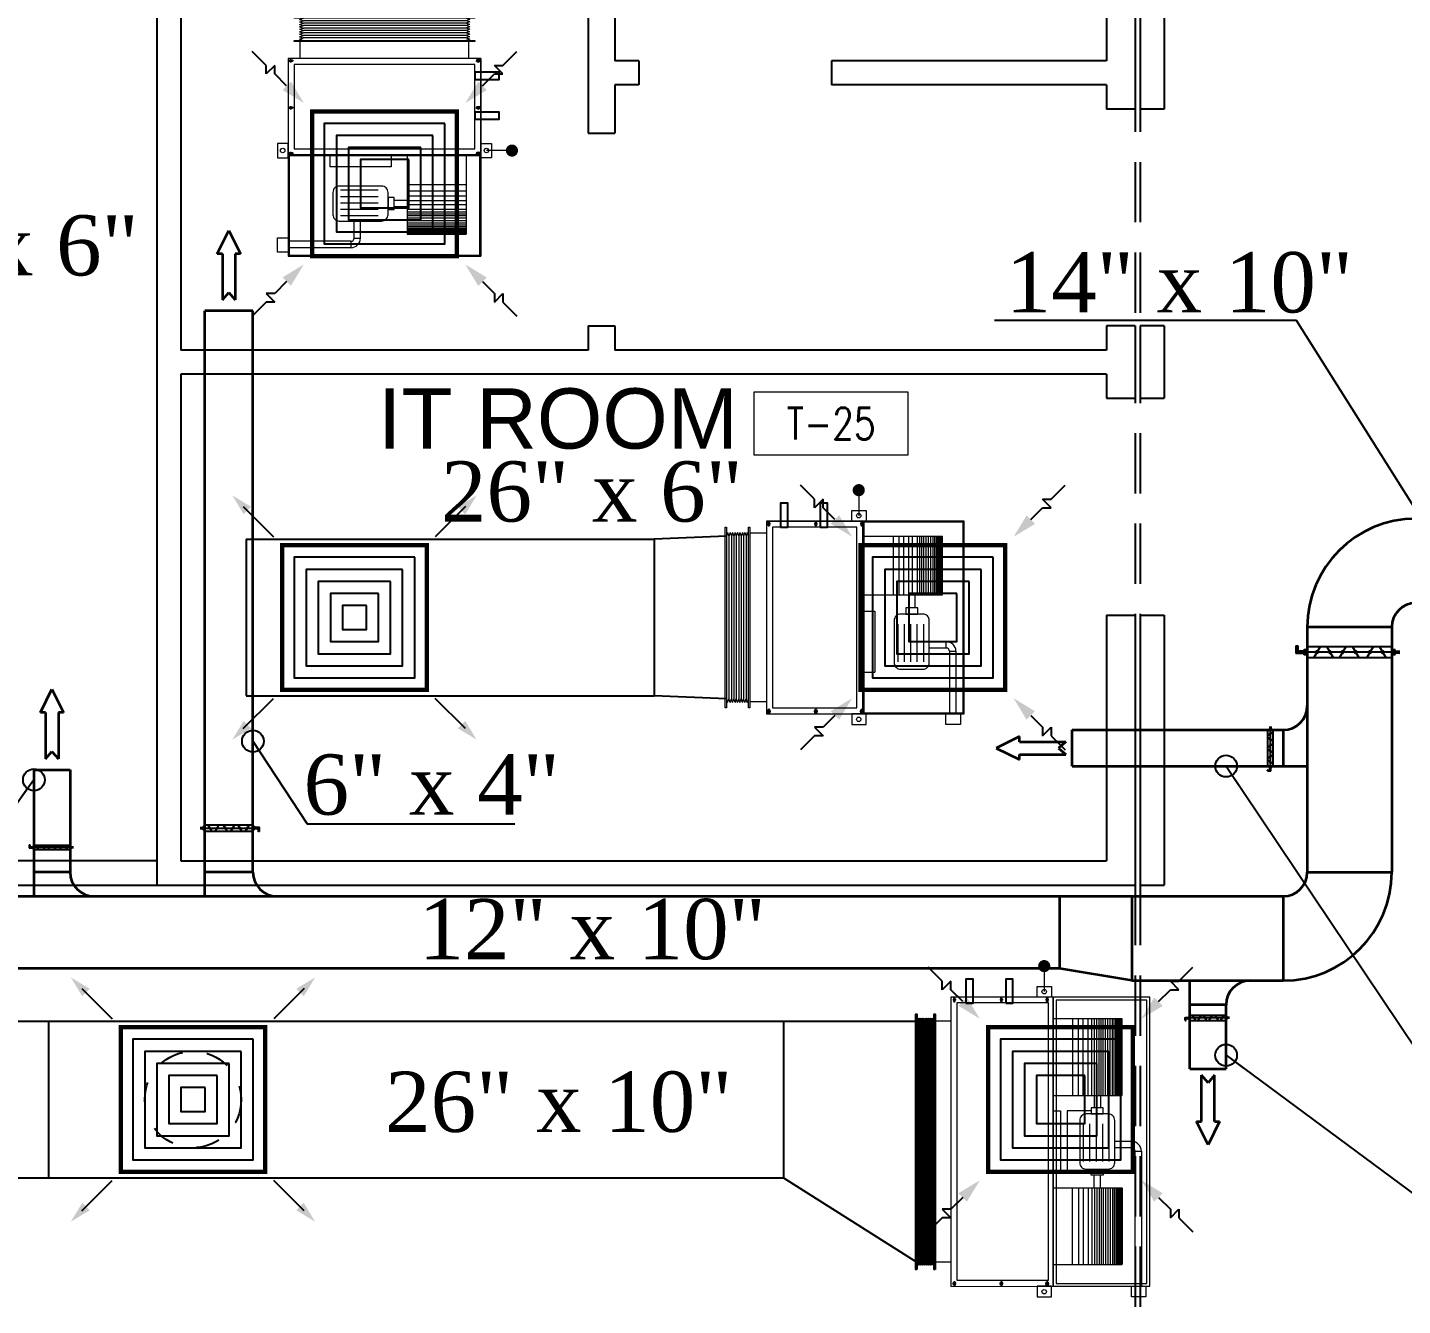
# Model space of a CAD drawing. Extents: x -432 to -365, y -145 to 173.
# Drawn here: x -387.3 to -381.6, y -5.99 to -0.69 of the extents above; entities that cross this region are included whole.
import ezdxf
from ezdxf.enums import TextEntityAlignment as Align

# ---------------------------------------------------------------- set-up
doc = ezdxf.new("R2010")
doc.units = 0
doc.header["$MEASUREMENT"] = 0
for name, pattern in [('DASHDOT', [1, 0.5, -0.25, 0, -0.25]), ('HIDDEN', [0.375, 0.25, -0.125]), ('HIDDEN-Z', [3, 2, -1])]:
    doc.linetypes.add(name, pattern=pattern)
for name, color, linetype in [('01_AC-EQUIP', 206, 'Continuous'), ('03_AC-S.DUCT', 5, 'Continuous'), ('12-AC-FL.CONN.', 2, 'Continuous'), ('A.C.VOLUM DAMPER', 2, 'Continuous'), ('COLHATCH', 5, 'Continuous'), ('FASEL', 253, 'Continuous'), ('M-CH-WP-R', 40, 'HIDDEN-Z'), ('M-CH-WP-S', 142, 'Continuous'), ('M-DIFUSER', 195, 'Continuous'), ('M-DUCT-RA', 30, 'Continuous'), ('M-DUCT-SA', 5, 'Continuous'), ('M-EQBMNT', 21, 'Continuous'), ('WALL', 4, 'Continuous'), ('WIN', 5, 'Continuous'), ('ZONE TEXT', 73, 'Continuous')]:
    doc.layers.add(name, color=color, linetype=linetype)
for name, color, linetype, lineweight in [('04-AC_F.A.DUCT', 4, 'Continuous', 35), ('A-SYMB-RMNU', 4, 'Continuous', 9), ('AC-TEXT', 15, 'Continuous', 30)]:
    doc.layers.add(name, color=color, linetype=linetype, lineweight=lineweight)
doc.styles.add('AC', font='romans.shx', dxfattribs={"height": 0.2})
doc.styles.add('ARABY', font='sosa.shx')
doc.styles.add('ROMANS-TITLE', font='ROMANS.shx', dxfattribs={"width": 0.8})
doc.dimstyles.new('IHAB', dxfattribs={"dimscale": 0, "dimtxt": 0.15, "dimasz": 0.09, "dimexe": 0.18, "dimexo": 0.0625, "dimgap": 0, "dimtad": 0, "dimtih": 1, "dimtoh": 1, "dimzin": 0, "dimdsep": 46, "dimtxsty": 'ARABY', "dimcen": 0.03, "dimse1": 1, "dimse2": 1, "dimclrd": 36, "dimclrt": 42, "dimadec": 0, "dimazin": 0, "dimtfac": 1, "dimtmove": 1, "dimatfit": 3, "dimldrblk": 'ORIGIN', "dimfxl": 1, "dimtolj": 1, "dimtzin": 0, "dimarcsym": 0})

# ---------------------------------------------------------------- blocks, each defined once
blk = doc.blocks.new('*U254')
at = {"layer": 'M-DIFUSER', "ltscale": 5, "const_width": 18}
blk.add_lwpolyline([(-300, 300), (300, 300), (300, -300), (-300, -300)], close=True, dxfattribs=at)
at = {"layer": 'M-DIFUSER', "color": 21}
for points in [[(250, 250), (-250, 250), (-250, -250), (250, -250)], [(200, 200), (-200, 200), (-200, -200), (200, -200)], [(150, 150), (-150, 150), (-150, -150), (150, -150)], [(100, 100), (-100, 100), (-100, -100), (100, -100)]]:
    blk.add_lwpolyline(points, close=True, dxfattribs=at)
at = {"layer": 'M-DUCT-RA', "color": 30}
for p, q in [((-491, 491), (-548.9, 548.9)), ((491, 491), (548.9, 548.9)), ((-491, 455.4), (-491, 491)), ((-455.4, 491), (-491, 455.4)), ((-455.4, 455.4), (-455.4, 491)), ((455.4, 491), (491, 491)), ((491, 455.4), (455.4, 491)), ((-406.3, 406.3), (-455.4, 455.4)), ((406.3, 406.3), (455.4, 455.4)), ((455.4, 455.4), (491, 455.4)), ((-491, -455.4), (-455.4, -491)), ((-455.4, -455.4), (-491, -455.4)), ((-406.3, -406.3), (-455.4, -455.4)), ((406.3, -406.3), (455.4, -455.4)), ((455.4, -491), (491, -455.4)), ((455.4, -455.4), (455.4, -491)), ((491, -455.4), (491, -491)), ((-491, -491), (-548.9, -548.9)), ((-455.4, -491), (-491, -491)), ((491, -491), (548.9, -548.9))]:
    blk.add_line(p, q, dxfattribs=at)
for points in [[(-388.6, 424), (-423.7, 388.9), (-335, 335)], [(424, 388.6), (388.9, 423.7), (335, 335)], [(-424, -388.6), (-388.9, -423.7), (-335, -335)], [(388.6, -424), (423.7, -388.9), (335, -335)]]:
    blk.add_solid(points, dxfattribs=at)
blk = doc.blocks.new('*U251')
at = {"layer": 'M-DIFUSER', "ltscale": 5, "const_width": 18}
blk.add_lwpolyline([(-300, 300), (300, 300), (300, -300), (-300, -300)], close=True, dxfattribs=at)
at = {"layer": 'M-DIFUSER', "color": 21}
for points in [[(250, 250), (-250, 250), (-250, -250), (250, -250)], [(200, 200), (-200, 200), (-200, -200), (200, -200)], [(150, 150), (-150, 150), (-150, -150), (150, -150)], [(100, 100), (-100, 100), (-100, -100), (100, -100)], [(50, 50), (-50, 50), (-50, -50), (50, -50)]]:
    blk.add_lwpolyline(points, close=True, dxfattribs=at)
at = {"layer": 'M-DUCT-SA', "color": 5, "extrusion": (-5.07059e-20, -1.19855e-17, -1)}
blk.add_line((-461.1, 461.1), (-335.4, 335.4), dxfattribs=at)
at = {"layer": 'M-DUCT-SA', "color": 5, "extrusion": (-1.19855e-17, 5.07059e-20, -1)}
blk.add_line((461.1, 461.1), (335.4, 335.4), dxfattribs=at)
at = {"layer": 'M-DUCT-SA', "color": 5, "extrusion": (1.19855e-17, -5.07059e-20, -1)}
blk.add_line((-461.1, -461.1), (-335.4, -335.4), dxfattribs=at)
at = {"layer": 'M-DUCT-SA', "color": 5, "extrusion": (5.07059e-20, 1.19855e-17, -1)}
blk.add_line((461.1, -461.1), (335.4, -335.4), dxfattribs=at)
at = {"layer": 'M-DUCT-SA', "color": 5, "extrusion": (-5.07059e-20, -1.19855e-17, -1)}
blk.add_solid([(459.6, 428.4), (428.6, 459.4), (506.9, 506.9)], dxfattribs=at)
at = {"layer": 'M-DUCT-SA', "color": 5, "extrusion": (5.07059e-20, -1.19855e-17, -1)}
blk.add_solid([(-459.6, 428.4), (-428.7, 459.4), (-506.9, 506.9)], dxfattribs=at)
at = {"layer": 'M-DUCT-SA', "color": 5, "extrusion": (1.19855e-17, -5.07059e-20, -1)}
blk.add_solid([(428.4, -459.6), (459.4, -428.6), (506.9, -506.9)], dxfattribs=at)
at = {"layer": 'M-DUCT-SA', "color": 5, "extrusion": (-1.19855e-17, -5.07059e-20, -1)}
blk.add_solid([(-428.4, -459.6), (-459.4, -428.6), (-506.9, -506.9)], dxfattribs=at)
blk = doc.blocks.new('A$C7E27466D')
at = {"layer": '01_AC-EQUIP', "color": 2, "lineweight": 20}
for p, q in [((-75.32, 98.15), (-73.71, 98.66)), ((-75.32, 98.15), (-73.71, 97.64)), ((-75.32, 97.13), (-73.71, 97.64)), ((-75.32, 97.13), (-73.71, 96.62)), ((-6.29, 97.64), (-73.71, 97.64)), ((-4.68, 98.15), (-6.29, 98.66)), ((-4.68, 98.15), (-6.29, 97.64)), ((-4.68, 97.13), (-6.29, 97.64)), ((-4.68, 97.13), (-6.29, 96.62)), ((-75.32, 96.11), (-73.71, 96.62)), ((-75.32, 96.11), (-73.71, 95.6)), ((-75.32, 95.09), (-73.71, 95.6)), ((-75.32, 95.09), (-73.71, 94.58)), ((-75.32, 94.07), (-73.71, 94.58)), ((-75.32, 94.07), (-73.71, 93.56)), ((-75.32, 93.06), (-73.71, 93.56)), ((-75.32, 93.06), (-73.71, 92.55)), ((-75.32, 92.04), (-73.71, 92.55)), ((-75.32, 92.04), (-73.71, 91.53)), ((-75.32, 91.02), (-73.71, 91.53)), ((-6.29, 96.62), (-73.71, 96.62)), ((-6.29, 95.6), (-73.71, 95.6)), ((-6.29, 94.58), (-73.71, 94.58)), ((-6.29, 93.56), (-73.71, 93.56)), ((-6.29, 92.55), (-73.71, 92.55)), ((-6.29, 91.53), (-73.71, 91.53)), ((-4.68, 96.11), (-6.29, 96.62)), ((-4.68, 96.11), (-6.29, 95.6)), ((-4.68, 95.09), (-6.29, 95.6)), ((-4.68, 95.09), (-6.29, 94.58)), ((-4.68, 94.07), (-6.29, 94.58)), ((-4.68, 94.07), (-6.29, 93.56)), ((-4.68, 93.06), (-6.29, 93.56)), ((-4.68, 93.06), (-6.29, 92.55)), ((-4.68, 92.04), (-6.29, 92.55)), ((-4.68, 92.04), (-6.29, 91.53)), ((-4.68, 91.02), (-6.29, 91.53)), ((-75.32, 91.02), (-73.71, 90.51)), ((-75.32, 90), (-73.71, 90.51)), ((-75.32, 90), (-73.71, 89.49)), ((-6.29, 90.51), (-73.71, 90.51)), ((-4.68, 91.02), (-6.29, 90.51)), ((-4.68, 90), (-6.29, 90.51)), ((-4.68, 90), (-6.29, 89.49))]:
    blk.add_line(p, q, dxfattribs=at)
at = {"layer": '01_AC-EQUIP', "color": 1, "lineweight": 20}
for p, q in [((-75, 82), (-75, 88.99)), ((-5, 82), (-5, 88.99)), ((-77.81, 81.04), (-79.88, 81.04)), ((-78.89, 80.34), (-78.89, 81.67)), ((-2.19, 81.04), (-0.12, 81.04)), ((-1.11, 80.34), (-1.11, 81.67)), ((0, 82), (0, 0)), ((-77.81, 61.54), (-79.88, 61.54)), ((-78.89, 60.84), (-78.89, 62.17)), ((-2.19, 61.54), (-0.12, 61.54)), ((-1.11, 60.84), (-1.11, 62.17)), ((-77.81, 42.54), (-79.88, 42.54)), ((-78.89, 41.84), (-78.89, 43.17)), ((-62.71, 42), (-62.71, 37.03)), ((-37.29, 42), (-37.29, 37.03)), ((-30.6, 42), (-30.6, 9.05)), ((-6.17, 42), (-6.17, 9.05)), ((-2.19, 42.54), (-0.12, 42.54)), ((-1.11, 41.84), (-1.11, 43.17)), ((-37.29, 37.03), (-62.71, 37.03)), ((-6.17, 29.53), (-30.6, 29.53)), ((-58.35, 27.43), (-42.69, 27.43)), ((-58.35, 24.77), (-42.69, 24.77)), ((-30.6, 23.1), (-36.03, 23.1)), ((-30.6, 27), (-6.17, 27)), ((-30.6, 25), (-6.17, 25)), ((-30.6, 23), (-6.17, 23)), ((-58.35, 22.11), (-42.69, 22.11)), ((-58.35, 19.45), (-42.69, 19.45)), ((-30.6, 20.44), (-36.03, 20.44)), ((-30.6, 21.4), (-6.17, 21.4)), ((-30.6, 19.38), (-6.17, 19.38)), ((-30.6, 18.4), (-6.17, 18.4)), ((-30.6, 17.52), (-6.17, 17.52)), ((-58.35, 16.79), (-42.69, 16.79)), ((-52.66, 7.45), (-52.66, 14.49)), ((-50, 7.45), (-50, 14.49)), ((-30.6, 16.8), (-6.17, 16.8)), ((-30.6, 15.79), (-6.17, 15.79)), ((-30.6, 14.78), (-6.17, 14.78)), ((-30.6, 13.8), (-6.17, 13.8)), ((-30.6, 12.93), (-6.17, 12.93)), ((-30.6, 12.21), (-6.17, 12.21)), ((-30.6, 11.53), (-6.17, 11.53)), ((-53.99, 6.12), (-79.58, 6.12)), ((-53.99, 6.12), (-53.99, 3.46)), ((-52.66, 7.45), (-50, 7.45)), ((-30.6, 11.03), (-6.17, 11.03)), ((-30.6, 10.62), (-6.17, 10.62)), ((-30.6, 10.27), (-6.17, 10.27)), ((-30.6, 9.94), (-6.17, 9.94)), ((-30.6, 9.63), (-6.17, 9.63)), ((-30.6, 9.39), (-6.17, 9.39)), ((-30.6, 9.2), (-6.17, 9.2)), ((-30.6, 9.05), (-6.17, 9.05)), ((-30.6, 9.05), (-6.17, 9.05)), ((-53.99, 3.46), (-79.58, 3.46))]:
    blk.add_line(p, q, dxfattribs=at)
at = {"layer": '01_AC-EQUIP', "color": 4, "lineweight": 20}
blk.add_line((12.85, 43.76), (2.26, 43.76), dxfattribs=at)
at = {"layer": '01_AC-EQUIP', "color": 1, "linetype": 'DASHDOT', "lineweight": 20}
blk.add_line((-30.6, 16.8), (-6.17, 16.8), dxfattribs=at)
at = {"layer": '01_AC-EQUIP', "color": 2, "lineweight": 20}
for points in [[(-77.5, 98.66), (-77.5, 99.16), (-2.5, 99.16), (-2.5, 98.66)], [(-77.5, 88.99), (-77.5, 89.49), (-2.5, 89.49), (-2.5, 88.99)]]:
    blk.add_lwpolyline(points, close=True, dxfattribs=at)
at = {"layer": '01_AC-EQUIP', "color": 1, "lineweight": 20}
for points in [[(-80, 42), (0, 42), (0, 82), (-80, 82)], [(-77.5, 44.5), (-2.5, 44.5), (-2.5, 79.5), (-77.5, 79.5)], [(-84.4, 40.68), (-80, 40.68), (-80, 46.67), (-84.4, 46.67)], [(4.4, 40.68), (0, 40.68), (0, 46.67), (4.4, 46.67)], [(-80, 42), (-80, 0), (0, 0), (0, 42)], [(-79.58, 41.58), (-79.58, 0.42), (-0.42, 0.42), (-0.42, 41.58)], [(-38.56, 19.25), (-36.03, 19.25), (-36.03, 24.29), (-38.56, 24.29)], [(-84.4, 7.57), (-80, 7.57), (-80, 1.58), (-84.4, 1.58)]]:
    blk.add_lwpolyline(points, close=True, dxfattribs=at)
at = {"layer": '01_AC-EQUIP', "color": 4, "lineweight": 20, "const_width": 2.52}
blk.add_lwpolyline([(12.58, 44.99, 1), (13.12, 42.53, 1)], format="xyb", close=True, dxfattribs=at)
at = {"layer": '01_AC-EQUIP', "color": 1, "lineweight": 20}
blk.add_lwpolyline([(-58.78, 14.49), (-41.22, 14.49, 0.414214), (-38.56, 17.15), (-38.56, 26.39, 0.414214), (-41.22, 29.05), (-58.78, 29.05, 0.414214), (-61.44, 26.39), (-61.44, 17.15, 0.414214)], format="xyb", close=True, dxfattribs=at)
for centre in [(-82.26, 43.76), (2.26, 43.76)]:
    blk.add_circle(centre, 0.932, dxfattribs=at)
for radius in [1.33, 3.99]:
    blk.add_arc((-53.99, 7.45), radius, 270.0006, 0.0006, dxfattribs=at)
for centre, major_axis, start_param, end_param in [((-78.89, 81.04), (-0.827, 0), -1.570796, 4.712389), ((-78.89, 81.04), (-0.47, 0), 3.141593, 9.424778), ((-78.89, 61.54), (-0.827, 0), -1.570796, 4.712389), ((-78.89, 61.54), (-0.47, 0), 3.141593, 9.424778), ((-78.89, 42.54), (-0.827, 0), -1.570796, 4.712389), ((-78.89, 42.54), (-0.47, 0), 3.141593, 9.424778)]:
    blk.add_ellipse(centre, major_axis=major_axis, ratio=0.646018, start_param=start_param, end_param=end_param, dxfattribs=at)
at = {"layer": '01_AC-EQUIP', "color": 1, "lineweight": 20, "extrusion": (0, 0, -1)}
for centre, major_axis, start_param, end_param in [((-1.11, 81.04), (0.827, 0), -1.570796, 4.712389), ((-1.11, 81.04), (0.47, 0), 3.141593, 9.424778), ((-1.11, 61.54), (0.827, 0), -1.570796, 4.712389), ((-1.11, 61.54), (0.47, 0), 3.141593, 9.424778), ((-1.11, 42.54), (0.827, 0), -1.570796, 4.712389), ((-1.11, 42.54), (0.47, 0), 3.141593, 9.424778)]:
    blk.add_ellipse(centre, major_axis=major_axis, ratio=0.646018, start_param=start_param, end_param=end_param, dxfattribs=at)
at = {"layer": 'M-CH-WP-R', "color": 6, "linetype": 'ByBlock', "ltscale": 1.5}
blk.add_lwpolyline([(-2.5, 76.23), (-2.5, 73.23), (7.5, 73.23), (7.5, 76.23)], close=True, dxfattribs=at)
at = {"layer": 'M-CH-WP-S', "color": 5, "linetype": 'ByBlock', "ltscale": 1.5}
blk.add_lwpolyline([(-2.5, 59.73), (-2.5, 56.73), (7.5, 56.73), (7.5, 59.73)], close=True, dxfattribs=at)
blk = doc.blocks.new('A$C069E27EC')
at = {"layer": '01_AC-EQUIP', "color": 2, "linetype": 'Continuous'}
for p, q in [((0, 0), (0, -130)), ((1.01, 0.32), (0.5, -1.29)), ((1.01, 0.32), (1.52, -1.29)), ((2.03, 0.32), (1.52, -1.29)), ((2.03, 0.32), (2.54, -1.29)), ((3.05, 0.32), (2.54, -1.29)), ((3.05, 0.32), (3.56, -1.29)), ((4.06, 0.32), (3.56, -1.29)), ((4.06, 0.32), (4.57, -1.29)), ((5.08, 0.32), (4.57, -1.29)), ((5.08, 0.32), (5.59, -1.29)), ((6.1, 0.32), (5.59, -1.29)), ((6.1, 0.32), (6.61, -1.29)), ((7.12, 0.32), (6.61, -1.29)), ((7.12, 0.32), (7.63, -1.29)), ((8.14, 0.32), (7.63, -1.29)), ((8.14, 0.32), (8.65, -1.29)), ((9.16, 0.32), (8.65, -1.29)), ((9.16, 0.32), (9.67, -1.29)), ((1.52, -128.71), (1.52, -1.29)), ((2.54, -128.71), (2.54, -1.29)), ((3.56, -128.71), (3.56, -1.29)), ((4.57, -128.71), (4.57, -1.29)), ((5.59, -128.71), (5.59, -1.29)), ((6.61, -128.71), (6.61, -1.29)), ((7.63, -128.71), (7.63, -1.29)), ((8.65, -128.71), (8.65, -1.29)), ((1.01, -130.32), (0.5, -128.71)), ((1.01, -130.32), (1.52, -128.71)), ((2.03, -130.32), (1.52, -128.71)), ((2.03, -130.32), (2.54, -128.71)), ((3.05, -130.32), (2.54, -128.71)), ((3.05, -130.32), (3.56, -128.71)), ((4.06, -130.32), (3.56, -128.71)), ((4.06, -130.32), (4.57, -128.71)), ((5.08, -130.32), (4.57, -128.71)), ((5.08, -130.32), (5.59, -128.71)), ((6.1, -130.32), (5.59, -128.71)), ((6.1, -130.32), (6.61, -128.71)), ((7.12, -130.32), (6.61, -128.71)), ((7.12, -130.32), (7.63, -128.71)), ((8.14, -130.32), (7.63, -128.71)), ((8.14, -130.32), (8.65, -128.71)), ((9.16, -130.32), (8.65, -128.71)), ((9.16, -130.32), (9.67, -128.71))]:
    blk.add_line(p, q, dxfattribs=at)
for points in [[(0, 2.5), (0.5, 2.5), (0.5, -132.5), (0, -132.5)], [(9.67, 2.5), (10.17, 2.5), (10.17, -132.5), (9.67, -132.5)]]:
    blk.add_lwpolyline(points, close=True, dxfattribs=at)
blk = doc.blocks.new('A$C7CD32F90')
at = {"layer": '01_AC-EQUIP', "color": 1, "lineweight": 20}
for p, q in [((0.6392, -0.0346), (1.2, -0.0345)), ((0.6392, -0.0612), (0.6392, -0.0346)), ((0.5993, -0.0745), (0.5993, -0.1449)), ((0.6259, -0.0745), (0.5993, -0.0745)), ((0.6259, -0.0745), (0.6259, -0.1449)), ((0.6392, -0.0612), (1.2, -0.0612)), ((0.0885, -0.4), (0.0885, -0.1159)), ((0.4078, -0.1159), (0.0885, -0.1159)), ((0.4078, -0.1175), (0.0885, -0.1175)), ((0.4078, -0.1194), (0.0885, -0.1194)), ((0.4078, -0.1218), (0.0885, -0.1218)), ((0.4078, -0.1249), (0.0885, -0.1249)), ((0.4078, -0.1281), (0.0885, -0.1281)), ((0.4078, -0.1317), (0.0885, -0.1317)), ((0.4078, -0.1357), (0.0885, -0.1357)), ((0.4078, -0.1407), (0.0885, -0.1407)), ((0.4078, -0.1475), (0.0885, -0.1475)), ((0.4078, -0.1547), (0.0885, -0.1547)), ((0.4078, -0.1635), (0.0885, -0.1635)), ((0.4078, -0.4), (0.4078, -0.1159)), ((0.6828, -0.1679), (0.5262, -0.1679)), ((0.7908, -0.4), (0.7908, -0.1159)), ((0.7908, -0.1159), (1.11, -0.1159)), ((0.7908, -0.1175), (1.11, -0.1175)), ((0.7908, -0.1194), (1.11, -0.1194)), ((0.7908, -0.1218), (1.11, -0.1218)), ((0.7908, -0.1249), (1.11, -0.1249)), ((0.7908, -0.1281), (1.11, -0.1281)), ((0.7908, -0.1317), (1.11, -0.1317)), ((0.7908, -0.1357), (1.11, -0.1357)), ((0.7908, -0.1407), (1.11, -0.1407)), ((0.7908, -0.1475), (1.11, -0.1475)), ((0.7908, -0.1547), (1.11, -0.1547)), ((0.7908, -0.1635), (1.11, -0.1635)), ((1.11, -0.4), (1.11, -0.1159)), ((0.4078, -0.1733), (0.0885, -0.1733)), ((0.4078, -0.1834), (0.0885, -0.1834)), ((0.4078, -0.1935), (0.0885, -0.1935)), ((0.4078, -0.2007), (0.0885, -0.2007)), ((0.4078, -0.2094), (0.0885, -0.2094)), ((0.4078, -0.2192), (0.0885, -0.2192)), ((0.4078, -0.2044), (0.4596, -0.2044)), ((0.6828, -0.1945), (0.5262, -0.1945)), ((0.6828, -0.2211), (0.5262, -0.2211)), ((0.7908, -0.2044), (0.739, -0.2044)), ((0.7908, -0.1733), (1.11, -0.1733)), ((0.7908, -0.1834), (1.11, -0.1834)), ((0.7908, -0.1935), (1.11, -0.1935)), ((0.7908, -0.2007), (1.11, -0.2007)), ((0.7908, -0.2094), (1.11, -0.2094)), ((0.7908, -0.2192), (1.11, -0.2192)), ((0.4078, -0.2293), (0.0885, -0.2293)), ((0.4078, -0.2394), (0.0885, -0.2394)), ((0.4078, -0.2554), (0.0885, -0.2554)), ((0.4078, -0.2754), (0.0885, -0.2754)), ((0.4078, -0.231), (0.4596, -0.231)), ((0.4722, -0.2429), (0.4722, -0.3429)), ((0.6828, -0.2477), (0.5262, -0.2477)), ((0.6828, -0.2743), (0.5262, -0.2743)), ((0.7263, -0.2429), (0.7263, -0.3429)), ((0.7908, -0.231), (0.739, -0.231)), ((0.7908, -0.2293), (1.11, -0.2293)), ((0.7908, -0.2394), (1.11, -0.2394)), ((0.7908, -0.2554), (1.11, -0.2554)), ((0.7908, -0.2754), (1.11, -0.2754)), ((0.4078, -0.2954), (0.0885, -0.2954)), ((0.0885, -0.3207), (0.4078, -0.3207)), ((0.7908, -0.2954), (1.11, -0.2954)), ((1.11, -0.3207), (0.7908, -0.3207)), ((0.4722, -0.3429), (0.7263, -0.3429)), ((0.4722, -0.3703), (0.7263, -0.3703)), ((0.4722, -0.4), (0.4722, -0.3703)), ((0.7263, -0.4), (0.7263, -0.3703)), ((0.0219, -0.4254), (0.0012, -0.4254)), ((0.0111, -0.4184), (0.0111, -0.4317)), ((1.1781, -0.4254), (1.1988, -0.4254)), ((1.1889, -0.4184), (1.1889, -0.4317)), ((0.0219, -0.6154), (0.0012, -0.6154)), ((0.0111, -0.6084), (0.0111, -0.6217)), ((1.1781, -0.6154), (1.1988, -0.6154)), ((1.1889, -0.6084), (1.1889, -0.6217)), ((0.0219, -0.8104), (0.0012, -0.8104)), ((0.0111, -0.8034), (0.0111, -0.8167)), ((0.1002, -0.8245), (0.1002, -0.8899)), ((1.1002, -0.8245), (1.1002, -0.8899)), ((1.1781, -0.8104), (1.1988, -0.8104)), ((1.1889, -0.8034), (1.1889, -0.8167))]:
    blk.add_line(p, q, dxfattribs=at)
at = {"layer": '01_AC-EQUIP', "color": 1, "linetype": 'DASHDOT', "lineweight": 20}
for p, q in [((0.4078, -0.1935), (0.0885, -0.1935)), ((0.7908, -0.1935), (1.11, -0.1935))]:
    blk.add_line(p, q, dxfattribs=at)
at = {"layer": '01_AC-EQUIP', "color": 4, "lineweight": 20}
blk.add_line((-0.1285, -0.4376), (-0.0226, -0.4376), dxfattribs=at)
at = {"layer": '01_AC-EQUIP', "color": 1, "lineweight": 20}
for points in [[(0, -0.4), (1.2, -0.4), (1.2, 0), (0, 0)], [(0.0121, -0.3879), (1.1879, -0.3879), (1.1879, -0.0121), (0.0121, -0.0121)], [(1.244, -0.0757), (1.2, -0.0757), (1.2, -0.0158), (1.244, -0.0158)], [(0.4848, -0.1925), (0.4596, -0.1925), (0.4596, -0.2429), (0.4848, -0.2429)], [(0.7137, -0.1925), (0.739, -0.1925), (0.739, -0.2429), (0.7137, -0.2429)], [(-0.044, -0.4068), (0, -0.4068), (0, -0.4667), (-0.044, -0.4667)], [(1.2, -0.4), (0, -0.4), (0, -0.8245), (1.2003, -0.8245)], [(1.175, -0.42), (0.0245, -0.42), (0.0245, -0.8), (1.175, -0.8)], [(1.244, -0.4068), (1.2, -0.4068), (1.2, -0.4667), (1.244, -0.4667)]]:
    blk.add_lwpolyline(points, close=True, dxfattribs=at)
blk.add_lwpolyline([(0.6871, -0.1449), (0.5115, -0.1449, 0.414214), (0.4848, -0.1715), (0.4848, -0.2639, 0.414214), (0.5115, -0.2905), (0.6871, -0.2905, 0.414214), (0.7137, -0.2639), (0.7137, -0.1715, 0.414214)], format="xyb", close=True, dxfattribs=at)
at = {"layer": '01_AC-EQUIP', "color": 4, "lineweight": 20, "const_width": 0.0252}
blk.add_lwpolyline([(-0.1258, -0.4499, 1), (-0.1312, -0.4253, 1)], format="xyb", close=True, dxfattribs=at)
at = {"layer": '01_AC-EQUIP', "color": 1, "lineweight": 20}
for centre in [(-0.0226, -0.4376), (1.2226, -0.4376)]:
    blk.add_circle(centre, 0.00932, dxfattribs=at)
for radius in [0.0399, 0.0133]:
    blk.add_arc((0.6392, -0.0745), radius, 90.0006, 180.0006, dxfattribs=at)
at = {"layer": '01_AC-EQUIP', "color": 1, "lineweight": 20, "extrusion": (0, 0, -1)}
for centre, major_axis, start_param, end_param in [((0.0111, -0.4254), (-0.00827, 0), -1.570796, 4.712389), ((0.0111, -0.4254), (-0.0047, 0), 3.141593, 9.424778), ((0.0111, -0.6154), (-0.00827, 0), -1.570796, 4.712389), ((0.0111, -0.6154), (-0.0047, 0), 3.141593, 9.424778), ((0.0111, -0.8104), (-0.00827, 0), -1.570796, 4.712389), ((0.0111, -0.8104), (-0.0047, 0), 3.141593, 9.424778)]:
    blk.add_ellipse(centre, major_axis=major_axis, ratio=0.646018, start_param=start_param, end_param=end_param, dxfattribs=at)
at = {"layer": '01_AC-EQUIP', "color": 1, "lineweight": 20}
for centre, major_axis, start_param, end_param in [((1.1889, -0.4254), (0.00827, 0), -1.570796, 4.712389), ((1.1889, -0.4254), (0.0047, 0), 3.141593, 9.424778), ((1.1889, -0.6154), (0.00827, 0), -1.570796, 4.712389), ((1.1889, -0.6154), (0.0047, 0), 3.141593, 9.424778), ((1.1889, -0.8104), (0.00827, 0), -1.570796, 4.712389), ((1.1889, -0.8104), (0.0047, 0), 3.141593, 9.424778)]:
    blk.add_ellipse(centre, major_axis=major_axis, ratio=0.646018, start_param=start_param, end_param=end_param, dxfattribs=at)
at = {"layer": 'M-CH-WP-R', "color": 6, "linetype": 'ByBlock', "ltscale": 1.5}
blk.add_lwpolyline([(0.025, -0.7623), (0.025, -0.7323), (-0.075, -0.7323), (-0.075, -0.7623)], close=True, dxfattribs=at)
at = {"layer": 'M-CH-WP-S', "color": 5, "linetype": 'ByBlock', "ltscale": 1.5}
blk.add_lwpolyline([(0.025, -0.5973), (0.025, -0.5673), (-0.075, -0.5673), (-0.075, -0.5973)], close=True, dxfattribs=at)
at = {"layer": 'M-EQBMNT', "color": 21, "linetype": 'ByBlock', "ltscale": 1.5}
for p, q in [((0.4078, -0.1159), (0.0885, -0.1159)), ((0.7908, -0.1159), (1.11, -0.1159))]:
    blk.add_line(p, q, dxfattribs=at)
at = {"layer": '01_AC-EQUIP', "color": 1, "lineweight": 20, "xscale": 0.00784765227677817, "yscale": 0.00784765227677817, "zscale": 0.00784765227677817, "rotation": 270}
blk.add_blockref('A$C069E27EC', (1.1102, -0.8899), dxfattribs=at)
blk = doc.blocks.new('A$C180A56EA')
at = {"layer": 'A.C.VOLUM DAMPER'}
h = blk.add_hatch(dxfattribs=at)
h.set_pattern_fill('ANSI31', color=256, scale=0.001, style=0)
h.set_pattern_definition([(45, (129.5106855, -230.48025158), (-8.838834765e-05, 8.838834765e-05), [])])
h.paths.add_polyline_path([(0.0459, 0.0039), (0.0459, 0.0065), (0.0401, 0.0065), (0.0401, -0.0027), (0.0459, -0.0027), (0.0459, 0), (0.0603, 0), (0.0603, 0.0128), (0.057, 0.0128), (0.057, 0.0039)])
for p, q in [((-0.1242, 0.0032), (-0.1161, 0.0032)), ((-0.1161, 0.0004), (-0.119, 0.0032)), ((-0.1185, 0), (-0.1161, 0.0024)), ((-0.1161, 0.0015), (-0.1179, 0.0032)), ((-0.1174, 0), (-0.1161, 0.0013)), ((-0.1161, 0.0026), (-0.1168, 0.0032)), ((-0.1163, 0), (-0.1161, 0.0001)), ((-0.1161, 0.0001), (-0.1104, 0.0058)), ((-0.1161, 0.0013), (-0.1116, 0.0058)), ((-0.1161, 0.0024), (-0.1127, 0.0058)), ((-0.1161, -0.0026), (-0.1161, 0.0058)), ((-0.1161, 0.0035), (-0.1138, 0.0058)), ((-0.1161, 0.0058), (-0.1099, 0.0058)), ((-0.1161, 0.0057), (-0.116, 0.0058)), ((-0.1161, 0.0046), (-0.1149, 0.0058)), ((-0.1161, -0.001), (-0.1099, 0.0053)), ((-0.1099, -0.0014), (-0.1161, 0.0048)), ((-0.1161, -0.0021), (-0.1099, 0.0042)), ((-0.1099, -0.0026), (-0.1161, 0.0037)), ((-0.1109, -0.0026), (-0.1161, 0.0026)), ((-0.112, -0.0026), (-0.1161, 0.0015)), ((-0.1131, -0.0026), (-0.1161, 0.0004)), ((-0.1099, -0.0003), (-0.116, 0.0058)), ((-0.1156, -0.0026), (-0.1099, 0.0031)), ((-0.1099, 0.0008), (-0.1149, 0.0058)), ((-0.1145, -0.0026), (-0.1099, 0.002)), ((-0.1099, 0.0019), (-0.1138, 0.0058)), ((-0.1134, -0.0026), (-0.1099, 0.0009)), ((-0.1128, 0.0019), (0.0401, 0.0019)), ((-0.1099, 0.003), (-0.1127, 0.0058)), ((-0.1099, 0.0041), (-0.1116, 0.0058)), ((-0.1099, 0.0052), (-0.1105, 0.0058)), ((0.0401, 0.0121), (-0.1099, 0.0121)), ((-0.0882, 0.0113), (-0.0994, -0.0075)), ((-0.0768, 0.0113), (-0.0656, -0.0075)), ((-0.0402, 0.0113), (-0.0514, -0.0075)), ((-0.0284, 0.0113), (-0.0173, -0.0075)), ((0.0056, 0.0113), (-0.0056, -0.0075)), ((0.0174, 0.0113), (0.0286, -0.0075)), ((0.0459, 0.0065), (0.0401, 0.0065)), ((0.0401, 0.0065), (0.0401, -0.0027)), ((0.0459, 0.0039), (0.0459, 0.0065)), ((0.057, 0.0039), (0.0459, 0.0039)), ((0.0603, 0.0128), (0.057, 0.0128)), ((0.057, 0.0128), (0.057, 0.0039)), ((0.0603, 0.0128), (0.0603, 0)), ((-0.1242, 0), (-0.1161, 0)), ((-0.1142, -0.0026), (-0.1161, -0.0007)), ((-0.1153, -0.0026), (-0.1161, -0.0018)), ((-0.1099, -0.0026), (-0.1161, -0.0026)), ((-0.1123, -0.0026), (-0.1099, -0.0003)), ((-0.1111, -0.0026), (-0.1099, -0.0014)), ((-0.11, -0.0026), (-0.1099, -0.0025)), ((-0.1099, -0.0083), (0.0401, -0.0083)), ((0.0401, -0.0027), (0.0459, -0.0027)), ((0.0603, 0), (0.0459, 0)), ((0.0459, -0.0027), (0.0459, 0))]:
    blk.add_line(p, q, dxfattribs=at)
at = {"layer": 'A.C.VOLUM DAMPER', "extrusion": (0, 0, -1)}
for centre, major_axis, start_param, end_param in [((-0.0938, 0.0019), (0.00135, 0.00135), 3.926991, 7.068583), ((-0.0938, 0.0019), (-0.00135, 0.00135), 2.356195, 5.497787), ((-0.0712, 0.0019), (0.00135, 0.00135), 3.926991, 7.068583), ((-0.0712, 0.0019), (-0.00135, 0.00135), 2.356195, 5.497787), ((-0.0458, 0.0019), (0.00135, 0.00135), 3.926991, 7.068583), ((-0.0458, 0.0019), (-0.00135, 0.00135), 2.356195, 5.497787), ((-0.0228, 0.0019), (0.00135, 0.00135), 3.926991, 7.068583), ((-0.0228, 0.0019), (-0.00135, 0.00135), 2.356194, 5.497787), ((0, 0.0019), (0.00135, 0.00135), 3.926991, 7.068583), ((0, 0.0019), (0.00135, 0.00135), 0.785398, 3.926991), ((0.023, 0.0019), (0.00135, 0.00135), 3.926991, 7.068583), ((0.023, 0.0019), (-0.00135, 0.00135), 2.356195, 5.497787)]:
    blk.add_ellipse(centre, major_axis=major_axis, ratio=1, start_param=start_param, end_param=end_param, dxfattribs=at)
blk = doc.blocks.new('A$C4397250F')
at = {"layer": '04-AC_F.A.DUCT'}
for p, q in [((0, 0), (-0.0241, -0.0482)), ((0.0241, -0.0482), (0, 0)), ((-0.0241, -0.0482), (-0.0132, -0.0482)), ((-0.0132, -0.0482), (-0.0132, -0.1443)), ((0.0132, -0.0482), (0.0241, -0.0482)), ((0.0132, -0.0482), (0.0132, -0.1443)), ((0, -0.1288), (-0.0132, -0.1443)), ((0.0132, -0.1443), (0, -0.1288))]:
    blk.add_line(p, q, dxfattribs=at)
blk = doc.blocks.new('_Origin')
at = {"color": 0, "linetype": 'ByBlock', "lineweight": -2}
blk.add_line((0, 0), (-1, 0), dxfattribs=at)
blk.add_circle((0, 0), 0.5, dxfattribs=at)
blk = doc.blocks.new('A-ROOM')
at = {"layer": 'A-SYMB-RMNU'}
blk.add_lwpolyline([(-425, 175), (425, 175), (425, -175), (-425, -175)], close=True, dxfattribs=at)
at = {"layer": 'A-SYMB-RMNU', "style": 'ROMANS-TITLE', "width": 0.8}
blk.add_attdef('ROOM-NO', text='', height=175, dxfattribs=at).set_placement((0, 0), align=Align.MIDDLE)

msp = doc.modelspace()

# ---------------------------------------------------------------- hatches: boundary and pattern name
at = {"layer": 'COLHATCH', "linetype": 'Continuous'}
h = msp.add_hatch(dxfattribs=at)
h.set_pattern_fill('_USER', color=252, scale=0.05, angle=45, style=0, double=1, pattern_type=0)
h.set_pattern_definition([(45, (-202.924395, -172.77691), (-0.035355339, 0.035355339), []), (135, (-202.924395, -172.77691), (-0.035355339, -0.035355339), [])])
h.paths.add_polyline_path([(-382.4844, 4.8031), (-382.7844, 4.8031), (-382.7844, 3.9031), (-382.4844, 3.9031)])
h.paths.add_polyline_path([(-380.4844, 4.8031), (-381.2844, 4.8031), (-381.2844, 4.5031), (-380.4844, 4.5031)])
h.paths.add_polyline_path([(-378.5344, 2.8031), (-378.8344, 2.8031), (-378.8344, 2.2031), (-378.5344, 2.2031)])
h.paths.add_polyline_path([(-378.1344, -0.7769), (-378.9344, -0.7769), (-378.9344, -1.0769), (-378.1344, -1.0769)])
h.paths.add_polyline_path([(-380.6844, -0.7769), (-381.4844, -0.7769), (-381.4844, -1.0769), (-380.6844, -1.0769)])
h.paths.add_polyline_path([(-380.5844, -5.8269), (-381.4844, -5.8269), (-381.4844, -6.1269), (-380.5844, -6.1269)])
h.paths.add_polyline_path([(-378.1344, -5.7769), (-378.9344, -5.7769), (-378.9344, -6.0769), (-378.1344, -6.0769)])
h.paths.add_polyline_path([(-380.3919, -12.0469), (-381.4919, -12.0469), (-381.4919, -12.3469), (-380.6389, -12.3469, -0.011587), (-380.6548, -13.0326), (-380.4051, -13.0435, 0.01656)])
h.paths.add_polyline_path([(-380.5864, -14.7769), (-380.8398, -14.7769, -0.040808), (-381.4283, -17.1158), (-381.1918, -17.1969, 0.04151)])
h.paths.add_polyline_path([(-382.4844, -14.1769), (-382.7844, -14.1769), (-382.7844, -15.0769), (-382.4844, -15.0769)])
h.paths.add_polyline_path([(-386.6144, -14.1769), (-387.0144, -14.1769), (-387.0144, -15.0769), (-386.6144, -15.0769)])
h.paths.add_polyline_path([(-390.4144, -14.1769), (-390.8644, -14.1769), (-390.8644, -15.0769), (-390.4144, -15.0769)])
h.paths.add_polyline_path([(-390.6644, -15.9969), (-390.9644, -15.9969), (-390.9644, -16.8969), (-390.6644, -16.8969)])
h.paths.add_polyline_path([(-398.6644, -14.1769), (-398.9644, -14.1769), (-398.9644, -15.0769), (-398.6644, -15.0769)])
h.paths.add_polyline_path([(-398.6644, -15.9969), (-398.9644, -15.9969), (-398.9644, -16.8969), (-398.6644, -16.8969)])
h.paths.add_polyline_path([(-406.6644, -14.1769), (-406.9644, -14.1769), (-406.9644, -15.0769), (-406.6644, -15.0769)])
h.paths.add_polyline_path([(-406.6644, -15.9969), (-406.9644, -15.9969), (-406.9644, -16.8969), (-406.6644, -16.8969)])
h.paths.add_polyline_path([(-414.7644, -14.1769), (-415.2144, -14.1769), (-415.2144, -15.0769), (-414.7639, -15.0769)])
h.paths.add_polyline_path([(-414.6644, -15.9969), (-414.9644, -15.9969), (-414.9644, -16.8969), (-414.6644, -16.8969)])
h.paths.add_polyline_path([(-418.6144, -14.1769), (-419.0144, -14.1769), (-419.0144, -15.0769), (-418.6144, -15.0769)])
h.paths.add_polyline_path([(-422.8444, -14.1769), (-423.1444, -14.1769), (-423.1444, -15.0769), (-422.8444, -15.0769)])
h.paths.add_polyline_path([(-424.1369, -12.0469), (-425.2369, -12.0469, 0.01656), (-425.2237, -13.0435), (-424.974, -13.0326, -0.011587), (-424.9898, -12.3469), (-424.1369, -12.3469)])
h.paths.add_polyline_path([(-424.789, -14.7769), (-425.0424, -14.7769, 0.04151), (-424.437, -17.1969), (-424.2005, -17.1158, -0.040808)])
h.paths.add_polyline_path([(-424.1444, -5.8269), (-425.0444, -5.8269), (-425.0444, -6.1269), (-424.1444, -6.1269)])
h.paths.add_polyline_path([(-426.6944, -5.7769), (-427.4944, -5.7769), (-427.4944, -6.0769), (-426.6944, -6.0769)])
h.paths.add_polyline_path([(-426.6944, -0.7769), (-427.4944, -0.7769), (-427.4944, -1.0769), (-426.6944, -1.0769)])
h.paths.add_polyline_path([(-424.1444, -0.7769), (-424.9444, -0.7769), (-424.9444, -1.0769), (-424.1444, -1.0769)])
h.paths.add_polyline_path([(-426.7944, 2.8031), (-427.0944, 2.8031), (-427.0944, 2.2031), (-426.7944, 2.2031)])
h.paths.add_polyline_path([(-424.3444, 4.8031), (-425.1444, 4.8031), (-425.1444, 4.5031), (-424.3444, 4.5031)])
h.paths.add_polyline_path([(-422.8444, 4.8031), (-423.1444, 4.8031), (-423.1444, 3.9031), (-422.8444, 3.9031)])
h.paths.add_polyline_path([(-418.5644, 4.8031), (-418.9644, 4.8031), (-418.9644, 3.9031), (-418.5644, 3.9031)])
h.paths.add_polyline_path([(-414.7644, 4.8031), (-415.2144, 4.8031), (-415.2144, 3.9031), (-414.7644, 3.9031)])
h.paths.add_polyline_path([(-405.4144, 7.0031), (-405.7144, 7.0031), (-405.7144, 6.4031), (-405.4144, 6.4031)])
h.paths.add_polyline_path([(-405.4144, 4.5031), (-400.3144, 4.5031), (-400.3144, 3.0531), (-400.0144, 3.0531), (-400.0144, 4.8031), (-405.7144, 4.8031), (-405.7144, 3.0531), (-405.4144, 3.0531)])
h.paths.add_polyline_path([(-398.6644, 7.0031), (-398.9644, 7.0031), (-398.9644, 6.4031), (-398.6644, 6.4031)])
h.paths.add_polyline_path([(-398.6644, 3.6531), (-398.9644, 3.6531), (-398.9644, 3.0531), (-398.6644, 3.0531)])
h.paths.add_polyline_path([(-390.4144, 4.8031), (-390.8644, 4.8031), (-390.8644, 3.9031), (-390.4144, 3.9031)])

# ---------------------------------------------------------------- linework, layer by layer
at = {"layer": '03_AC-S.DUCT', "linetype": 'Continuous'}
for p, q in [((-386.3944, -2.8119), (-384.701, -2.8119)), ((-386.3944, -2.8119), (-386.3944, -3.4619)), ((-384.401, -2.7998), (-384.701, -2.8119)), ((-384.701, -2.8119), (-384.701, -3.4619)), ((-386.3944, -3.4619), (-384.701, -3.4619)), ((-384.401, -3.474), (-384.701, -3.4619)), ((-394.2644, -4.8119), (-383.6105, -4.8119)), ((-387.2144, -4.8119), (-387.2144, -5.4619)), ((-384.1645, -4.8119), (-384.1645, -5.4619)), ((-394.2644, -5.4619), (-384.1645, -5.4619)), ((-384.1645, -5.4619), (-383.6105, -5.8119))]:
    msp.add_line(p, q, dxfattribs=at)
at = {"layer": '04-AC_F.A.DUCT', "linetype": 'Continuous'}
for p, q in [((-386.5657, -4.2935), (-386.5657, -1.8644)), ((-386.3657, -1.8644), (-386.5657, -1.8644)), ((-386.3657, -4.1935), (-386.3657, -1.8644)), ((-381.9907, -3.1769), (-381.9907, -4.1935)), ((-381.6407, -3.1769), (-381.9907, -3.1769)), ((-381.6407, -3.1769), (-381.6407, -4.1935)), ((-382.9662, -3.6034), (-382.0907, -3.6034)), ((-382.9662, -3.7534), (-382.9662, -3.6034)), ((-382.0907, -3.6034), (-382.0907, -3.7534)), ((-382.9662, -3.7534), (-381.9907, -3.7534)), ((-387.2744, -3.7682), (-387.2744, -4.2935)), ((-387.2744, -3.7682), (-387.1244, -3.7682)), ((-387.1244, -3.7682), (-387.1244, -4.1935)), ((-387.1244, -4.1935), (-387.2744, -4.1935)), ((-386.3657, -4.1935), (-386.5657, -4.1935)), ((-381.9907, -4.1935), (-381.6407, -4.1935)), ((-399.5852, -4.2935), (-382.0907, -4.2935)), ((-383.0189, -4.2935), (-383.0189, -4.5935)), ((-382.7189, -4.2935), (-382.7189, -4.6435)), ((-382.0907, -4.2935), (-382.0907, -4.6435)), ((-383.0189, -4.5935), (-387.4744, -4.5935)), ((-382.7189, -4.6435), (-383.0189, -4.5935)), ((-382.7189, -4.6435), (-382.0907, -4.6435)), ((-382.4778, -5.0095), (-382.4778, -4.6435)), ((-382.3278, -4.7435), (-382.4778, -4.7435)), ((-382.3278, -5.0095), (-382.3278, -4.7435)), ((-382.4778, -5.0095), (-382.3278, -5.0095))]:
    msp.add_line(p, q, dxfattribs=at)
for centre, radius, start, end in [((-381.5407, -3.1769), 0.45, 90, 180), ((-381.5407, -3.1769), 0.1, 90, 180), ((-382.0907, -3.5034), 0.1, 270, 0), ((-387.0244, -4.1935), 0.1, 180, 270), ((-386.2657, -4.1935), 0.1, 180, 270), ((-382.0907, -4.1935), 0.1, 270, 360), ((-382.0907, -4.1935), 0.45, 270, 360), ((-382.2278, -4.7435), 0.1, 90, 180)]:
    msp.add_arc(centre, radius, start, end, dxfattribs=at)
at = {"layer": '12-AC-FL.CONN.', "linetype": 'HIDDEN', "ltscale": 0.25}
msp.add_circle((-386.6144, -5.1369), 0.2, dxfattribs=at)
at = {"layer": 'FASEL', "linetype": 'HIDDEN'}
for points in [[(-382.7044, 2.5031), (-382.7044, -12.2469), (-383.0044, -12.2469), (-383.0044, -12.2469), (-386.6644, -12.2469), (-386.6644, -12.2469), (-386.9644, -12.2469), (-386.9644, -12.2469), (-390.6644, -12.2469), (-390.6644, -12.7769), (-390.9644, -12.7769), (-390.9644, -12.2469), (-394.6644, -12.2469), (-394.6644, -12.7769), (-394.9644, -12.7769), (-394.9644, -12.2469), (-398.6644, -12.2469)], [(-382.6844, 2.5031), (-382.6844, -12.2669), (-383.0244, -12.2669), (-383.0244, -12.2669), (-386.6444, -12.2669), (-386.6444, -12.2669), (-386.9844, -12.2669), (-386.9844, -12.2669), (-390.6444, -12.2669), (-390.6444, -12.7969), (-390.9844, -12.7969), (-390.9844, -12.2669), (-394.6444, -12.2669), (-394.6444, -12.7969), (-394.9844, -12.7969), (-394.9844, -12.2669), (-398.6444, -12.2669)]]:
    msp.add_lwpolyline(points, dxfattribs=at)
at = {"layer": 'WALL', "color": 252, "linetype": 'Continuous'}
for p, q in [((-382.6844, 3.9031), (-382.6844, -1.0269)), ((-386.6644, 2.5031), (-386.6644, -2.0269)), ((-384.9744, 2.5031), (-384.9744, -1.1269)), ((-382.7044, 2.5031), (-382.7044, -1.0269)), ((-386.7644, 2.3931), (-386.7644, -4.2469)), ((-384.8644, 2.3931), (-384.8644, -0.8269)), ((-382.8244, 2.3931), (-382.8244, -0.8269)), ((-382.7044, 1.7531), (-382.7044, -1.0269)), ((-382.5844, 1.3031), (-382.5844, -1.0269)), ((-384.7644, -0.8269), (-384.8644, -0.8269)), ((-384.7644, -0.8269), (-384.7644, -0.9269)), ((-382.8244, -0.8269), (-383.9644, -0.8269)), ((-383.9644, -0.8269), (-383.9644, -0.9269)), ((-384.8644, -0.9269), (-384.8644, -1.1269)), ((-384.7644, -0.9269), (-384.8644, -0.9269)), ((-382.8244, -0.9269), (-383.9644, -0.9269)), ((-382.8244, -0.9269), (-382.8244, -1.0269)), ((-382.7044, -1.0269), (-382.8244, -1.0269)), ((-382.5844, -1.0269), (-382.6844, -1.0269)), ((-384.9744, -1.1269), (-384.8644, -1.1269)), ((-384.9744, -1.9269), (-384.8644, -1.9269)), ((-384.9744, -1.9269), (-384.9744, -2.0269)), ((-384.8644, -1.9269), (-384.8644, -2.0269)), ((-382.7044, -1.9269), (-382.8244, -1.9269)), ((-382.8244, -1.9269), (-382.8244, -2.0269)), ((-382.7044, -1.9269), (-382.7044, -2.2269)), ((-382.7044, -1.9269), (-382.7044, -2.2269)), ((-382.5844, -1.9269), (-382.6844, -1.9269)), ((-382.6844, -1.9269), (-382.6844, -2.2269)), ((-382.5844, -1.9269), (-382.5844, -2.2269)), ((-384.9744, -2.0269), (-386.6644, -2.0269)), ((-382.8244, -2.0269), (-384.8644, -2.0269)), ((-382.8244, -2.1269), (-386.6644, -2.1269)), ((-386.6644, -2.1269), (-386.6644, -4.1469)), ((-382.8244, -2.1269), (-382.8244, -2.2269)), ((-382.8244, -2.2269), (-382.7044, -2.2269)), ((-382.6844, -2.2269), (-382.5844, -2.2269)), ((-382.8244, -3.1269), (-382.7044, -3.1269)), ((-382.8244, -3.1269), (-382.8244, -4.1469)), ((-382.7044, -3.1269), (-382.7044, -3.9469)), ((-382.7044, -3.1269), (-382.7044, -4.2469)), ((-382.6844, -3.1269), (-382.5844, -3.1269)), ((-382.6844, -3.1269), (-382.6844, -4.2469)), ((-382.5844, -3.1269), (-382.5844, -4.2469)), ((-386.6644, -4.1469), (-382.8244, -4.1469)), ((-386.7644, -4.2469), (-382.7044, -4.2469)), ((-382.6844, -4.2469), (-382.5844, -4.2469))]:
    msp.add_line(p, q, dxfattribs=at)
at = {"layer": 'WIN', "color": 252}
for p, q in [((-386.7644, -4.1469), (-389.6644, -4.1469)), ((-389.6644, -4.2469), (-386.7644, -4.2469))]:
    msp.add_line(p, q, dxfattribs=at)

# ---------------------------------------------------------------- block references
at = {"layer": '01_AC-EQUIP', "xscale": 0.009999999999990905, "yscale": 0.009999999999990905, "zscale": 0.01}
msp.add_blockref('A$C7E27466D', (-385.4194, -1.6369), dxfattribs=at)
at = {"layer": '01_AC-EQUIP', "xscale": 0.009999999999990905, "yscale": 0.009999999999990905, "zscale": 0.01, "rotation": 90}
msp.add_blockref('A$C7E27466D', (-383.4144, -2.7369), dxfattribs=at)
at = {"layer": '01_AC-EQUIP', "rotation": 270}
msp.add_blockref('A$C7CD32F90', (-382.6448, -4.7118), dxfattribs=at)
at = {"layer": '04-AC_F.A.DUCT', "xscale": -2, "yscale": 2, "zscale": 2}
for p in [(-386.4657, -1.5307), (-387.1994, -3.4345)]:
    msp.add_blockref('A$C4397250F', p, dxfattribs=at)
at = {"layer": '04-AC_F.A.DUCT', "yscale": 2, "zscale": 2}
for p, xscale, rotation in [((-383.2814, -3.6784), 2, 90), ((-382.4028, -5.3248), -2, 180)]:
    msp.add_blockref('A$C4397250F', p, dxfattribs=dict(at, xscale=xscale, rotation=rotation))
at = {"layer": 'A-SYMB-RMNU', "xscale": 0.0007500000000391083, "yscale": 0.0007500000000106866, "zscale": 0.00075}
msp.add_blockref('A-ROOM', (-383.9666, -2.3321), dxfattribs=at).add_auto_attribs({'ROOM-NO': 'T-25'})
at = {"layer": 'A.C.VOLUM DAMPER'}
for p, xscale, yscale, zscale in [((-381.8971, -3.2847), -2.333333324490582, 2.333333324490582, 2.333333324490594), ((-387.2342, -4.0929), -1.000001061474904, 1.000001061474904, 1.000001061514839)]:
    msp.add_blockref('A$C180A56EA', p, dxfattribs=dict(at, xscale=xscale, yscale=yscale, zscale=zscale))
for p, xscale, yscale, zscale, rotation in [((-382.1425, -3.7133), -1.000001061474904, 1.000001061474904, 1.000001061514839, 90), ((-386.4192, -4.0082), -1.333333328279991, 1.333333328279991, 1.333333328333255, 180), ((-382.4377, -4.7965), 1.000001061474904, 1.000001061474904, 1.000001061514839, 180)]:
    msp.add_blockref('A$C180A56EA', p, dxfattribs=dict(at, xscale=xscale, yscale=yscale, zscale=zscale, rotation=rotation))
at = {"layer": 'M-DIFUSER', "color": 21, "xscale": 0.0009999999999763531, "yscale": 0.001000000000004775, "zscale": 0.001}
for name, p in [('*U254', (-385.8194, -1.3369)), ('*U254', (-383.5444, -3.1369)), ('*U254', (-383.5444, -3.1369)), ('*U251', (-385.9444, -3.1369)), ('*U251', (-385.9444, -3.1369)), ('*U254', (-383.0144, -5.1369)), ('*U251', (-386.6144, -5.1369))]:
    msp.add_blockref(name, p, dxfattribs=at)

# ---------------------------------------------------------------- texts
at = {"layer": 'AC-TEXT', "color": 34, "linetype": 'Continuous', "char_height": 0.25, "width": 3.951459, "attachment_point": 7, "style": 'AC'}
for s, insert in [('\\A1;{\\fTimes New Roman|b0|i0|c0|p18;\\C256;20" x 6"}', (-388.0918, -1.7211)), ('\\A1;{\\fTimes New Roman|b0|i0|c0|p18;\\C85;14" x 10"}', (-383.2421, -1.8747)), ('\\A1;{\\fTimes New Roman|b0|i0|c0|p18;\\C256;26" x 6"}', (-385.5853, -2.7424)), ('\\A1;{\\fTimes New Roman|b0|i0|c0|p18;\\C85;6" x 4"}', (-386.1556, -3.9584)), ('\\A1;{\\fTimes New Roman|b0|i0|c0|p18;\\C85;12" x 10"}', (-385.6785, -4.5584)), ('\\A1;{\\fTimes New Roman|b0|i0|c0|p18;\\C256;26" x 10"}', (-385.8171, -5.2748))]:
    msp.add_mtext(s, dxfattribs=dict(at, insert=insert))
at = {"layer": 'ZONE TEXT', "linetype": 'Continuous', "insert": (-385.8471, -2.1859), "char_height": 0.25, "width": 3.292883, "attachment_point": 1, "style": 'AC'}
msp.add_mtext('{\\fArial|b0|i0|c0|p34;IT ROOM}', dxfattribs=at)

# ---------------------------------------------------------------- leaders
at = {"layer": 'AC-TEXT', "color": 34, "linetype": 'Continuous', "has_arrowhead": 0}
msp.add_leader([(-381.5164, -2.7269), (-382.0353, -1.905), (-383.2894, -1.905)], dimstyle='IHAB', override={"dimscale": 1}, dxfattribs=at)
at = {"layer": 'AC-TEXT', "color": 34, "linetype": 'Continuous'}
for points in [[(-386.3657, -3.6499), (-386.1405, -3.9926), (-385.2788, -3.9926)], [(-382.3278, -3.7534), (-381.3293, -5.2422), (-380.391, -5.2422)], [(-387.2744, -3.8103), (-387.4577, -4.0661), (-387.6478, -4.0661)], [(-382.3278, -4.953), (-381.3293, -5.6924), (-380.391, -5.6924)]]:
    msp.add_leader(points, dimstyle='IHAB', override={"dimscale": 1}, dxfattribs=at)

doc.saveas('drawing.dxf')
